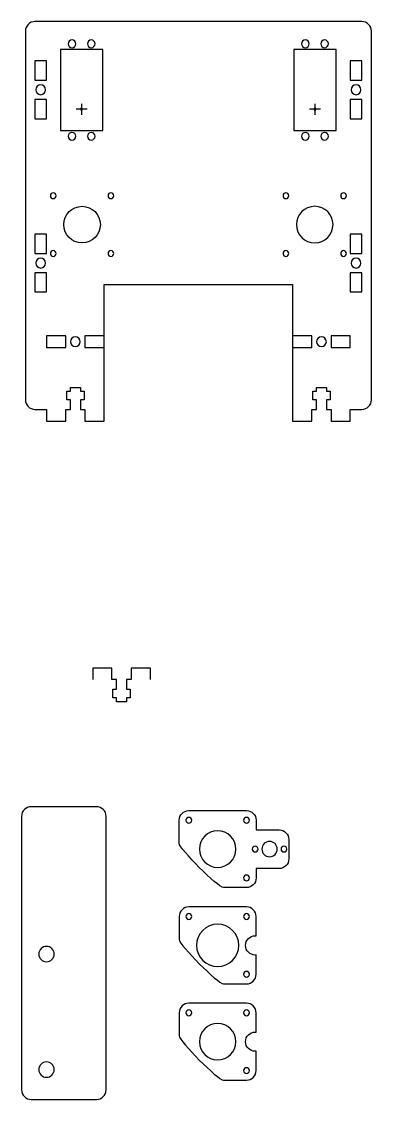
# Model space of a CAD drawing. Extents: x -1020 to 856, y -646 to 1108.
# Drawn here: x 33 to 215, y -224 to 335 of the extents above; entities that cross this region are included whole.
import ezdxf

# ---------------------------------------------------------------- set-up
doc = ezdxf.new("R2010")
doc.units = 0
doc.header["$MEASUREMENT"] = 0
doc.layers.add('LAYER_1', color=7, linetype='CONTINUOUS')

msp = doc.modelspace()

# ---------------------------------------------------------------- linework, layer by layer
at = {"layer": 'LAYER_1', "color": 250}
for points, knots in [([(76, 133.75), (76, 133.75), (76, 127.75), (76, 127.75), (76, 127.75), (76, 127.75), (66, 127.75), (66, 127.75), (66, 127.75), (66, 127.75), (66, 133.75), (66, 133.75), (66, 133.75), (66, 133.75), (63.6, 133.75), (63.6, 133.75), (63.6, 133.75), (63.6, 133.75), (63.6, 138.75), (63.6, 138.75), (63.6, 138.75), (63.6, 138.75), (65.5, 138.75), (65.5, 138.75), (65.5, 138.75), (65.5, 138.75), (65.5, 143.25), (65.5, 143.25), (65.5, 143.25), (65.5, 143.25), (63.6, 143.25), (63.6, 143.25), (63.6, 143.25), (63.6, 143.25), (63.6, 145.25), (63.6, 145.25), (63.6, 145.25), (63.6, 145.25), (58.4, 145.25), (58.4, 145.25), (58.4, 145.25), (58.4, 145.25), (58.4, 143.25), (58.4, 143.25), (58.4, 143.25), (58.4, 143.25), (56.5, 143.25), (56.5, 143.25), (56.5, 143.25), (56.5, 143.25), (56.5, 138.75), (56.5, 138.75), (56.5, 138.75), (56.5, 138.75), (58.4, 138.75), (58.4, 138.75), (58.4, 138.75), (58.4, 138.75), (58.4, 133.75), (58.4, 133.75), (58.4, 133.75), (58.4, 133.75), (56, 133.75), (56, 133.75), (56, 133.75), (56, 133.75), (56, 127.75), (56, 127.75), (56, 127.75), (56, 127.75), (46, 127.75), (46, 127.75), (46, 127.75), (46, 127.75), (46, 133.75), (46, 133.75), (46, 133.75), (46, 133.75), (40, 133.875), (40, 133.875), (40, 133.875), (37.2391, 133.875), (35, 136.1141), (35, 138.875), (35, 138.875), (35, 138.875), (35, 330.25), (35, 330.25), (35, 330.25), (35, 333.0109), (37.2391, 335.25), (40, 335.25), (40, 335.25), (40, 335.25), (210, 335.25), (210, 335.25), (210, 335.25), (212.7609, 335.25), (215, 333.0109), (215, 330.25), (215, 330.25), (215, 330.25), (215, 138.875), (215, 138.875), (215, 138.875), (215, 136.1141), (212.7609, 133.875), (210, 133.875), (210, 133.875), (210, 133.875), (204, 133.75), (204, 133.75), (204, 133.75), (204, 133.75), (204, 127.75), (204, 127.75), (204, 127.75), (204, 127.75), (194, 127.75), (194, 127.75), (194, 127.75), (194, 127.75), (194, 133.75), (194, 133.75), (194, 133.75), (194, 133.75), (191.6, 133.75), (191.6, 133.75), (191.6, 133.75), (191.6, 133.75), (191.6, 138.75), (191.6, 138.75), (191.6, 138.75), (191.6, 138.75), (193.5, 138.75), (193.5, 138.75), (193.5, 138.75), (193.5, 138.75), (193.5, 143.25), (193.5, 143.25), (193.5, 143.25), (193.5, 143.25), (191.6, 143.25), (191.6, 143.25), (191.6, 143.25), (191.6, 143.25), (191.6, 145.25), (191.6, 145.25), (191.6, 145.25), (191.6, 145.25), (186.4, 145.25), (186.4, 145.25), (186.4, 145.25), (186.4, 145.25), (186.4, 143.25), (186.4, 143.25), (186.4, 143.25), (186.4, 143.25), (184.5, 143.25), (184.5, 143.25), (184.5, 143.25), (184.5, 143.25), (184.5, 138.75), (184.5, 138.75), (184.5, 138.75), (184.5, 138.75), (186.4, 138.75), (186.4, 138.75), (186.4, 138.75), (186.4, 138.75), (186.4, 133.75), (186.4, 133.75), (186.4, 133.75), (186.4, 133.75), (184, 133.75), (184, 133.75), (184, 133.75), (184, 133.75), (184, 127.75), (184, 127.75), (184, 127.75), (184, 127.75), (174, 127.75), (174, 127.75), (174, 127.75), (174, 127.75), (174, 133.75), (174, 133.75), (174, 133.75), (174, 133.75), (174, 133.75), (174, 133.75), (174, 133.75), (174, 133.75), (174, 198.75), (174, 198.75), (174, 198.75), (174, 198.75), (76, 198.75), (76, 198.75), (76, 198.75), (76, 198.75), (76, 133.75), (76, 133.75), (76, 133.75), (76, 133.75), (76, 133.75), (76, 133.75)], [0, 0, 0, 0, 0.01923077, 0.01923077, 0.01923077, 0.01923077, 0.03846154, 0.03846154, 0.03846154, 0.03846154, 0.05769231, 0.05769231, 0.05769231, 0.05769231, 0.07692308, 0.07692308, 0.07692308, 0.07692308, 0.09615385, 0.09615385, 0.09615385, 0.09615385, 0.11538462, 0.11538462, 0.11538462, 0.11538462, 0.13461538, 0.13461538, 0.13461538, 0.13461538, 0.15384615, 0.15384615, 0.15384615, 0.15384615, 0.17307692, 0.17307692, 0.17307692, 0.17307692, 0.19230769, 0.19230769, 0.19230769, 0.19230769, 0.21153846, 0.21153846, 0.21153846, 0.21153846, 0.23076923, 0.23076923, 0.23076923, 0.23076923, 0.25, 0.25, 0.25, 0.25, 0.26923077, 0.26923077, 0.26923077, 0.26923077, 0.28846154, 0.28846154, 0.28846154, 0.28846154, 0.30769231, 0.30769231, 0.30769231, 0.30769231, 0.32692308, 0.32692308, 0.32692308, 0.32692308, 0.34615385, 0.34615385, 0.34615385, 0.34615385, 0.36538462, 0.36538462, 0.36538462, 0.36538462, 0.38461538, 0.38461538, 0.38461538, 0.38461538, 0.40384615, 0.40384615, 0.40384615, 0.40384615, 0.42307692, 0.42307692, 0.42307692, 0.42307692, 0.44230769, 0.44230769, 0.44230769, 0.44230769, 0.46153846, 0.46153846, 0.46153846, 0.46153846, 0.48076923, 0.48076923, 0.48076923, 0.48076923, 0.5, 0.5, 0.5, 0.5, 0.51923077, 0.51923077, 0.51923077, 0.51923077, 0.53846154, 0.53846154, 0.53846154, 0.53846154, 0.55769231, 0.55769231, 0.55769231, 0.55769231, 0.57692308, 0.57692308, 0.57692308, 0.57692308, 0.59615385, 0.59615385, 0.59615385, 0.59615385, 0.61538462, 0.61538462, 0.61538462, 0.61538462, 0.63461538, 0.63461538, 0.63461538, 0.63461538, 0.65384615, 0.65384615, 0.65384615, 0.65384615, 0.67307692, 0.67307692, 0.67307692, 0.67307692, 0.69230769, 0.69230769, 0.69230769, 0.69230769, 0.71153846, 0.71153846, 0.71153846, 0.71153846, 0.73076923, 0.73076923, 0.73076923, 0.73076923, 0.75, 0.75, 0.75, 0.75, 0.76923077, 0.76923077, 0.76923077, 0.76923077, 0.78846154, 0.78846154, 0.78846154, 0.78846154, 0.80769231, 0.80769231, 0.80769231, 0.80769231, 0.82692308, 0.82692308, 0.82692308, 0.82692308, 0.84615385, 0.84615385, 0.84615385, 0.84615385, 0.86538462, 0.86538462, 0.86538462, 0.86538462, 0.88461538, 0.88461538, 0.88461538, 0.88461538, 0.90384615, 0.90384615, 0.90384615, 0.90384615, 0.92307692, 0.92307692, 0.92307692, 0.92307692, 0.94230769, 0.94230769, 0.94230769, 0.94230769, 0.96153846, 0.96153846, 0.96153846, 0.96153846, 0.98076923, 0.98076923, 0.98076923, 0.98076923, 1, 1, 1, 1]), ([(75.25, 320.6882), (75.25, 320.6882), (75.25, 278.6882), (75.25, 278.6882), (75.25, 278.6882), (75.25, 278.6882), (53.25, 278.6882), (53.25, 278.6882), (53.25, 278.6882), (53.25, 278.6882), (53.25, 320.6882), (53.25, 320.6882), (53.25, 320.6882), (53.25, 320.6882), (75.25, 320.6882), (75.25, 320.6882)], [0, 0, 0, 0, 0.25, 0.25, 0.25, 0.25, 0.5, 0.5, 0.5, 0.5, 0.75, 0.75, 0.75, 0.75, 1, 1, 1, 1]), ([(196.625, 320.6882), (196.625, 320.6882), (196.625, 278.6882), (196.625, 278.6882), (196.625, 278.6882), (196.625, 278.6882), (174.625, 278.6882), (174.625, 278.6882), (174.625, 278.6882), (174.625, 278.6882), (174.625, 320.6882), (174.625, 320.6882), (174.625, 320.6882), (174.625, 320.6882), (196.625, 320.6882), (196.625, 320.6882)], [0, 0, 0, 0, 0.25, 0.25, 0.25, 0.25, 0.5, 0.5, 0.5, 0.5, 0.75, 0.75, 0.75, 0.75, 1, 1, 1, 1]), ([(46, 314.8125), (46, 314.8125), (46, 304.8125), (46, 304.8125), (46, 304.8125), (46, 304.8125), (40, 304.8125), (40, 304.8125), (40, 304.8125), (40, 304.8125), (40, 314.8125), (40, 314.8125), (40, 314.8125), (40, 314.8125), (46, 314.8125), (46, 314.8125)], [0, 0, 0, 0, 0.25, 0.25, 0.25, 0.25, 0.5, 0.5, 0.5, 0.5, 0.75, 0.75, 0.75, 0.75, 1, 1, 1, 1]), ([(210, 314.8125), (210, 314.8125), (210, 304.8125), (210, 304.8125), (210, 304.8125), (210, 304.8125), (204, 304.8125), (204, 304.8125), (204, 304.8125), (204, 304.8125), (204, 314.8125), (204, 314.8125), (204, 314.8125), (204, 314.8125), (210, 314.8125), (210, 314.8125)], [0, 0, 0, 0, 0.25, 0.25, 0.25, 0.25, 0.5, 0.5, 0.5, 0.5, 0.75, 0.75, 0.75, 0.75, 1, 1, 1, 1]), ([(45.55, 299.8125), (45.55, 298.4044), (44.4081, 297.2625), (43, 297.2625), (43, 297.2625), (41.5919, 297.2625), (40.45, 298.4044), (40.45, 299.8125), (40.45, 299.8125), (40.45, 301.2206), (41.5919, 302.3625), (43, 302.3625), (43, 302.3625), (44.4081, 302.3625), (45.55, 301.2206), (45.55, 299.8125)], [0, 0, 0, 0, 0.25, 0.25, 0.25, 0.25, 0.5, 0.5, 0.5, 0.5, 0.75, 0.75, 0.75, 0.75, 1, 1, 1, 1]), ([(209.55, 299.8125), (209.55, 298.4044), (208.4081, 297.2625), (207, 297.2625), (207, 297.2625), (205.5919, 297.2625), (204.45, 298.4044), (204.45, 299.8125), (204.45, 299.8125), (204.45, 301.2206), (205.5919, 302.3625), (207, 302.3625), (207, 302.3625), (208.4081, 302.3625), (209.55, 301.2206), (209.55, 299.8125)], [0, 0, 0, 0, 0.25, 0.25, 0.25, 0.25, 0.5, 0.5, 0.5, 0.5, 0.75, 0.75, 0.75, 0.75, 1, 1, 1, 1]), ([(46, 294.8125), (46, 294.8125), (46, 284.8125), (46, 284.8125), (46, 284.8125), (46, 284.8125), (40, 284.8125), (40, 284.8125), (40, 284.8125), (40, 284.8125), (40, 294.8125), (40, 294.8125), (40, 294.8125), (40, 294.8125), (46, 294.8125), (46, 294.8125)], [0, 0, 0, 0, 0.25, 0.25, 0.25, 0.25, 0.5, 0.5, 0.5, 0.5, 0.75, 0.75, 0.75, 0.75, 1, 1, 1, 1]), ([(210, 294.8125), (210, 294.8125), (210, 284.8125), (210, 284.8125), (210, 284.8125), (210, 284.8125), (204, 284.8125), (204, 284.8125), (204, 284.8125), (204, 284.8125), (204, 294.8125), (204, 294.8125), (204, 294.8125), (204, 294.8125), (210, 294.8125), (210, 294.8125)], [0, 0, 0, 0, 0.25, 0.25, 0.25, 0.25, 0.5, 0.5, 0.5, 0.5, 0.75, 0.75, 0.75, 0.75, 1, 1, 1, 1]), ([(64.7499, 289.6881), (64.7499, 289.412), (64.526, 289.1881), (64.2498, 289.1881), (64.2498, 289.1881), (63.9738, 289.1881), (63.7499, 289.412), (63.7499, 289.6881), (63.7499, 289.6881), (63.7499, 289.9642), (63.9738, 290.1881), (64.2498, 290.1881), (64.2498, 290.1881), (64.526, 290.1881), (64.7499, 289.9642), (64.7499, 289.6881)], [0, 0, 0, 0, 0.25, 0.25, 0.25, 0.25, 0.5, 0.5, 0.5, 0.5, 0.75, 0.75, 0.75, 0.75, 1, 1, 1, 1]), ([(186.1249, 289.6881), (186.1249, 289.412), (185.901, 289.1881), (185.6248, 289.1881), (185.6248, 289.1881), (185.3488, 289.1881), (185.1249, 289.412), (185.1249, 289.6881), (185.1249, 289.6881), (185.1249, 289.9642), (185.3488, 290.1881), (185.6248, 290.1881), (185.6248, 290.1881), (185.901, 290.1881), (186.1249, 289.9642), (186.1249, 289.6881)], [0, 0, 0, 0, 0.25, 0.25, 0.25, 0.25, 0.5, 0.5, 0.5, 0.5, 0.75, 0.75, 0.75, 0.75, 1, 1, 1, 1]), ([(46, 224.8125), (46, 224.8125), (46, 214.8125), (46, 214.8125), (46, 214.8125), (46, 214.8125), (40, 214.8125), (40, 214.8125), (40, 214.8125), (40, 214.8125), (40, 224.8125), (40, 224.8125), (40, 224.8125), (40, 224.8125), (46, 224.8125), (46, 224.8125)], [0, 0, 0, 0, 0.25, 0.25, 0.25, 0.25, 0.5, 0.5, 0.5, 0.5, 0.75, 0.75, 0.75, 0.75, 1, 1, 1, 1]), ([(210, 224.8125), (210, 224.8125), (210, 214.8125), (210, 214.8125), (210, 214.8125), (210, 214.8125), (204, 214.8125), (204, 214.8125), (204, 214.8125), (204, 214.8125), (204, 224.8125), (204, 224.8125), (204, 224.8125), (204, 224.8125), (210, 224.8125), (210, 224.8125)], [0, 0, 0, 0, 0.25, 0.25, 0.25, 0.25, 0.5, 0.5, 0.5, 0.5, 0.75, 0.75, 0.75, 0.75, 1, 1, 1, 1]), ([(45.55, 209.8125), (45.55, 208.4044), (44.4081, 207.2625), (43, 207.2625), (43, 207.2625), (41.5919, 207.2625), (40.45, 208.4044), (40.45, 209.8125), (40.45, 209.8125), (40.45, 211.2206), (41.5919, 212.3625), (43, 212.3625), (43, 212.3625), (44.4081, 212.3625), (45.55, 211.2206), (45.55, 209.8125)], [0, 0, 0, 0, 0.25, 0.25, 0.25, 0.25, 0.5, 0.5, 0.5, 0.5, 0.75, 0.75, 0.75, 0.75, 1, 1, 1, 1]), ([(209.55, 209.8125), (209.55, 208.4044), (208.4081, 207.2625), (207, 207.2625), (207, 207.2625), (205.5919, 207.2625), (204.45, 208.4044), (204.45, 209.8125), (204.45, 209.8125), (204.45, 211.2206), (205.5919, 212.3625), (207, 212.3625), (207, 212.3625), (208.4081, 212.3625), (209.55, 211.2206), (209.55, 209.8125)], [0, 0, 0, 0, 0.25, 0.25, 0.25, 0.25, 0.5, 0.5, 0.5, 0.5, 0.75, 0.75, 0.75, 0.75, 1, 1, 1, 1]), ([(46, 204.8125), (46, 204.8125), (46, 194.8125), (46, 194.8125), (46, 194.8125), (46, 194.8125), (40, 194.8125), (40, 194.8125), (40, 194.8125), (40, 194.8125), (40, 204.8125), (40, 204.8125), (40, 204.8125), (40, 204.8125), (46, 204.8125), (46, 204.8125)], [0, 0, 0, 0, 0.25, 0.25, 0.25, 0.25, 0.5, 0.5, 0.5, 0.5, 0.75, 0.75, 0.75, 0.75, 1, 1, 1, 1]), ([(210, 204.8125), (210, 204.8125), (210, 194.8125), (210, 194.8125), (210, 194.8125), (210, 194.8125), (204, 194.8125), (204, 194.8125), (204, 194.8125), (204, 194.8125), (204, 204.8125), (204, 204.8125), (204, 204.8125), (204, 204.8125), (210, 204.8125), (210, 204.8125)], [0, 0, 0, 0, 0.25, 0.25, 0.25, 0.25, 0.5, 0.5, 0.5, 0.5, 0.75, 0.75, 0.75, 0.75, 1, 1, 1, 1]), ([(46, 172), (46, 172), (56, 172), (56, 172), (56, 172), (56, 172), (56, 166), (56, 166), (56, 166), (56, 166), (46, 166), (46, 166), (46, 166), (46, 166), (46, 172), (46, 172)], [0, 0, 0, 0, 0.25, 0.25, 0.25, 0.25, 0.5, 0.5, 0.5, 0.5, 0.75, 0.75, 0.75, 0.75, 1, 1, 1, 1]), ([(61, 171.55), (62.4081, 171.55), (63.55, 170.4081), (63.55, 169), (63.55, 169), (63.55, 167.5919), (62.4081, 166.45), (61, 166.45), (61, 166.45), (59.5919, 166.45), (58.45, 167.5919), (58.45, 169), (58.45, 169), (58.45, 170.4081), (59.5919, 171.55), (61, 171.55)], [0, 0, 0, 0, 0.25, 0.25, 0.25, 0.25, 0.5, 0.5, 0.5, 0.5, 0.75, 0.75, 0.75, 0.75, 1, 1, 1, 1]), ([(66, 172), (66, 172), (76, 172), (76, 172), (76, 172), (76, 172), (76, 166), (76, 166), (76, 166), (76, 166), (66, 166), (66, 166), (66, 166), (66, 166), (66, 172), (66, 172)], [0, 0, 0, 0, 0.25, 0.25, 0.25, 0.25, 0.5, 0.5, 0.5, 0.5, 0.75, 0.75, 0.75, 0.75, 1, 1, 1, 1]), ([(174, 172), (174, 172), (184, 172), (184, 172), (184, 172), (184, 172), (184, 166), (184, 166), (184, 166), (184, 166), (174, 166), (174, 166), (174, 166), (174, 166), (174, 172), (174, 172)], [0, 0, 0, 0, 0.25, 0.25, 0.25, 0.25, 0.5, 0.5, 0.5, 0.5, 0.75, 0.75, 0.75, 0.75, 1, 1, 1, 1]), ([(189, 171.55), (190.4081, 171.55), (191.55, 170.4081), (191.55, 169), (191.55, 169), (191.55, 167.5919), (190.4081, 166.45), (189, 166.45), (189, 166.45), (187.5919, 166.45), (186.45, 167.5919), (186.45, 169), (186.45, 169), (186.45, 170.4081), (187.5919, 171.55), (189, 171.55)], [0, 0, 0, 0, 0.25, 0.25, 0.25, 0.25, 0.5, 0.5, 0.5, 0.5, 0.75, 0.75, 0.75, 0.75, 1, 1, 1, 1]), ([(194, 172), (194, 172), (204, 172), (204, 172), (204, 172), (204, 172), (204, 166), (204, 166), (204, 166), (204, 166), (194, 166), (194, 166), (194, 166), (194, 166), (194, 172), (194, 172)], [0, 0, 0, 0, 0.25, 0.25, 0.25, 0.25, 0.5, 0.5, 0.5, 0.5, 0.75, 0.75, 0.75, 0.75, 1, 1, 1, 1]), ([(100, -6.5), (100, -6.5), (100, -0.5), (100, -0.5), (100, -0.5), (100, -0.5), (90, -0.5), (90, -0.5), (90, -0.5), (90, -0.5), (90, -6.5), (90, -6.5), (90, -6.5), (90, -6.5), (87.6, -6.5), (87.6, -6.5), (87.6, -6.5), (87.6, -6.5), (87.6, -11.5), (87.6, -11.5), (87.6, -11.5), (87.6, -11.5), (89.5, -11.5), (89.5, -11.5), (89.5, -11.5), (89.5, -11.5), (89.5, -16), (89.5, -16), (89.5, -16), (89.5, -16), (87.6, -16), (87.6, -16), (87.6, -16), (87.6, -16), (87.6, -18), (87.6, -18), (87.6, -18), (87.6, -18), (82.4, -18), (82.4, -18), (82.4, -18), (82.4, -18), (82.4, -16), (82.4, -16), (82.4, -16), (82.4, -16), (80.5, -16), (80.5, -16), (80.5, -16), (80.5, -16), (80.5, -11.5), (80.5, -11.5), (80.5, -11.5), (80.5, -11.5), (82.4, -11.5), (82.4, -11.5), (82.4, -11.5), (82.4, -11.5), (82.4, -6.5), (82.4, -6.5), (82.4, -6.5), (82.4, -6.5), (80, -6.5), (80, -6.5), (80, -6.5), (80, -6.5), (80, -0.5), (80, -0.5), (80, -0.5), (80, -0.5), (70, -0.5), (70, -0.5), (70, -0.5), (70, -0.5), (70, -6.5), (70, -6.5)], [0, 0, 0, 0, 0.05263158, 0.05263158, 0.05263158, 0.05263158, 0.10526316, 0.10526316, 0.10526316, 0.10526316, 0.15789474, 0.15789474, 0.15789474, 0.15789474, 0.21052632, 0.21052632, 0.21052632, 0.21052632, 0.26315789, 0.26315789, 0.26315789, 0.26315789, 0.31578947, 0.31578947, 0.31578947, 0.31578947, 0.36842105, 0.36842105, 0.36842105, 0.36842105, 0.42105263, 0.42105263, 0.42105263, 0.42105263, 0.47368421, 0.47368421, 0.47368421, 0.47368421, 0.52631579, 0.52631579, 0.52631579, 0.52631579, 0.57894737, 0.57894737, 0.57894737, 0.57894737, 0.63157895, 0.63157895, 0.63157895, 0.63157895, 0.68421053, 0.68421053, 0.68421053, 0.68421053, 0.73684211, 0.73684211, 0.73684211, 0.73684211, 0.78947368, 0.78947368, 0.78947368, 0.78947368, 0.84210526, 0.84210526, 0.84210526, 0.84210526, 0.89473684, 0.89473684, 0.89473684, 0.89473684, 0.94736842, 0.94736842, 0.94736842, 0.94736842, 1, 1, 1, 1]), ([(155, -109.5), (155, -109.5), (155, -104.4999), (155, -104.4999), (155, -104.4999), (155, -104.4999), (167, -104.625), (167, -104.625), (167, -104.625), (169.7609, -104.625), (172, -102.3859), (172, -99.625), (172, -99.625), (172, -99.625), (172, -89.5), (172, -89.5), (172, -89.5), (172, -86.7391), (169.7609, -84.5), (167, -84.5), (167, -84.5), (167, -84.5), (155, -84.5), (155, -84.5), (155, -84.5), (155, -84.5), (155, -79.5), (155, -79.5), (155, -79.5), (155, -76.7391), (152.7609, -74.5), (150, -74.5), (150, -74.5), (150, -74.5), (120, -74.5), (120, -74.5), (120, -74.5), (117.2391, -74.5), (115, -76.7391), (115, -79.5), (115, -79.5), (115, -79.5), (115, -91.5), (115, -91.5), (115, -91.5), (115, -94.2609), (135.2391, -114.5), (138, -114.5), (138, -114.5), (138, -114.5), (150, -114.5), (150, -114.5), (150, -114.5), (152.7609, -114.5), (155, -112.2609), (155, -109.5)], [0, 0, 0, 0, 0.07142857, 0.07142857, 0.07142857, 0.07142857, 0.14285714, 0.14285714, 0.14285714, 0.14285714, 0.21428571, 0.21428571, 0.21428571, 0.21428571, 0.28571429, 0.28571429, 0.28571429, 0.28571429, 0.35714286, 0.35714286, 0.35714286, 0.35714286, 0.42857143, 0.42857143, 0.42857143, 0.42857143, 0.5, 0.5, 0.5, 0.5, 0.57142857, 0.57142857, 0.57142857, 0.57142857, 0.64285714, 0.64285714, 0.64285714, 0.64285714, 0.71428571, 0.71428571, 0.71428571, 0.71428571, 0.78571429, 0.78571429, 0.78571429, 0.78571429, 0.85714286, 0.85714286, 0.85714286, 0.85714286, 0.92857143, 0.92857143, 0.92857143, 0.92857143, 1, 1, 1, 1]), ([(118.5, -79.5), (118.5, -78.6717), (119.1717, -78), (120, -78), (120, -78), (120.8283, -78), (121.5, -78.6717), (121.5, -79.5), (121.5, -79.5), (121.5, -80.3283), (120.8283, -81), (120, -81), (120, -81), (119.1717, -81), (118.5, -80.3283), (118.5, -79.5)], [0, 0, 0, 0, 0.25, 0.25, 0.25, 0.25, 0.5, 0.5, 0.5, 0.5, 0.75, 0.75, 0.75, 0.75, 1, 1, 1, 1]), ([(148.5, -79.5), (148.5, -78.6717), (149.1717, -78), (150, -78), (150, -78), (150.8283, -78), (151.5, -78.6717), (151.5, -79.5), (151.5, -79.5), (151.5, -80.3283), (150.8283, -81), (150, -81), (150, -81), (149.1717, -81), (148.5, -80.3283), (148.5, -79.5)], [0, 0, 0, 0, 0.25, 0.25, 0.25, 0.25, 0.5, 0.5, 0.5, 0.5, 0.75, 0.75, 0.75, 0.75, 1, 1, 1, 1]), ([(125.5, -94.5), (125.5, -89.2542), (129.7542, -85), (135, -85), (135, -85), (140.2458, -85), (144.5, -89.2542), (144.5, -94.5), (144.5, -94.5), (144.5, -99.7458), (140.2458, -104), (135, -104), (135, -104), (129.7542, -104), (125.5, -99.7458), (125.5, -94.5)], [0, 0, 0, 0, 0.25, 0.25, 0.25, 0.25, 0.5, 0.5, 0.5, 0.5, 0.75, 0.75, 0.75, 0.75, 1, 1, 1, 1]), ([(153, -94.5), (153, -93.6717), (153.6717, -93), (154.5, -93), (154.5, -93), (155.3283, -93), (156, -93.6717), (156, -94.5), (156, -94.5), (156, -95.3283), (155.3283, -96), (154.5, -96), (154.5, -96), (153.6717, -96), (153, -95.3283), (153, -94.5)], [0, 0, 0, 0, 0.25, 0.25, 0.25, 0.25, 0.5, 0.5, 0.5, 0.5, 0.75, 0.75, 0.75, 0.75, 1, 1, 1, 1]), ([(158, -94.5), (158, -92.2912), (159.7912, -90.5), (162, -90.5), (162, -90.5), (164.2088, -90.5), (166, -92.2912), (166, -94.5), (166, -94.5), (166, -96.7088), (164.2088, -98.5), (162, -98.5), (162, -98.5), (159.7912, -98.5), (158, -96.7088), (158, -94.5)], [0, 0, 0, 0, 0.25, 0.25, 0.25, 0.25, 0.5, 0.5, 0.5, 0.5, 0.75, 0.75, 0.75, 0.75, 1, 1, 1, 1]), ([(168, -94.5), (168, -93.6717), (168.6717, -93), (169.5, -93), (169.5, -93), (170.3283, -93), (171, -93.6717), (171, -94.5), (171, -94.5), (171, -95.3283), (170.3283, -96), (169.5, -96), (169.5, -96), (168.6717, -96), (168, -95.3283), (168, -94.5)], [0, 0, 0, 0, 0.25, 0.25, 0.25, 0.25, 0.5, 0.5, 0.5, 0.5, 0.75, 0.75, 0.75, 0.75, 1, 1, 1, 1]), ([(148.5, -109.5), (148.5, -108.6717), (149.1717, -108), (150, -108), (150, -108), (150.8283, -108), (151.5, -108.6717), (151.5, -109.5), (151.5, -109.5), (151.5, -110.3283), (150.8283, -111), (150, -111), (150, -111), (149.1717, -111), (148.5, -110.3283), (148.5, -109.5)], [0, 0, 0, 0, 0.25, 0.25, 0.25, 0.25, 0.5, 0.5, 0.5, 0.5, 0.75, 0.75, 0.75, 0.75, 1, 1, 1, 1]), ([(115, -129.5), (115, -126.7391), (117.2391, -124.5), (120, -124.5), (120, -124.5), (120, -124.5), (150, -124.5), (150, -124.5), (150, -124.5), (152.7609, -124.5), (155, -126.7391), (155, -129.5), (155, -129.5), (155, -129.5), (155, -139.5248), (155, -139.5248), (155, -139.5248), (154.8355, -139.5085), (154.6688, -139.5), (154.5, -139.5), (154.5, -139.5), (151.7391, -139.5), (149.5, -141.7391), (149.5, -144.5), (149.5, -144.5), (149.5, -147.2609), (151.7391, -149.5), (154.5, -149.5), (154.5, -149.5), (154.6688, -149.5), (154.8355, -149.4915), (155, -149.4752), (155, -149.4752), (155, -149.4752), (155, -159.5), (155, -159.5), (155, -159.5), (155, -162.2609), (152.7609, -164.5), (150, -164.5), (150, -164.5), (150, -164.5), (138, -164.5), (138, -164.5), (138, -164.5), (135.2391, -164.5), (115, -144.2609), (115, -141.5), (115, -141.5), (115, -141.5), (115, -129.5), (115, -129.5)], [0, 0, 0, 0, 0.07692308, 0.07692308, 0.07692308, 0.07692308, 0.15384615, 0.15384615, 0.15384615, 0.15384615, 0.23076923, 0.23076923, 0.23076923, 0.23076923, 0.30769231, 0.30769231, 0.30769231, 0.30769231, 0.38461538, 0.38461538, 0.38461538, 0.38461538, 0.46153846, 0.46153846, 0.46153846, 0.46153846, 0.53846154, 0.53846154, 0.53846154, 0.53846154, 0.61538462, 0.61538462, 0.61538462, 0.61538462, 0.69230769, 0.69230769, 0.69230769, 0.69230769, 0.76923077, 0.76923077, 0.76923077, 0.76923077, 0.84615385, 0.84615385, 0.84615385, 0.84615385, 0.92307692, 0.92307692, 0.92307692, 0.92307692, 1, 1, 1, 1]), ([(120, -128), (120.8283, -128), (121.5, -128.6717), (121.5, -129.5), (121.5, -129.5), (121.5, -130.3283), (120.8283, -131), (120, -131), (120, -131), (119.1717, -131), (118.5, -130.3283), (118.5, -129.5), (118.5, -129.5), (118.5, -128.6717), (119.1717, -128), (120, -128)], [0, 0, 0, 0, 0.25, 0.25, 0.25, 0.25, 0.5, 0.5, 0.5, 0.5, 0.75, 0.75, 0.75, 0.75, 1, 1, 1, 1]), ([(150, -128), (150.8283, -128), (151.5, -128.6717), (151.5, -129.5), (151.5, -129.5), (151.5, -130.3283), (150.8283, -131), (150, -131), (150, -131), (149.1717, -131), (148.5, -130.3283), (148.5, -129.5), (148.5, -129.5), (148.5, -128.6717), (149.1717, -128), (150, -128)], [0, 0, 0, 0, 0.25, 0.25, 0.25, 0.25, 0.5, 0.5, 0.5, 0.5, 0.75, 0.75, 0.75, 0.75, 1, 1, 1, 1]), ([(135, -133.5), (141.0741, -133.5), (146, -138.4259), (146, -144.5), (146, -144.5), (146, -150.5741), (141.0741, -155.5), (135, -155.5), (135, -155.5), (128.9259, -155.5), (124, -150.5741), (124, -144.5), (124, -144.5), (124, -138.4259), (128.9259, -133.5), (135, -133.5)], [0, 0, 0, 0, 0.25, 0.25, 0.25, 0.25, 0.5, 0.5, 0.5, 0.5, 0.75, 0.75, 0.75, 0.75, 1, 1, 1, 1]), ([(150, -158), (150.8283, -158), (151.5, -158.6717), (151.5, -159.5), (151.5, -159.5), (151.5, -160.3283), (150.8283, -161), (150, -161), (150, -161), (149.1717, -161), (148.5, -160.3283), (148.5, -159.5), (148.5, -159.5), (148.5, -158.6717), (149.1717, -158), (150, -158)], [0, 0, 0, 0, 0.25, 0.25, 0.25, 0.25, 0.5, 0.5, 0.5, 0.5, 0.75, 0.75, 0.75, 0.75, 1, 1, 1, 1]), ([(115, -179.5), (115, -176.7391), (117.2391, -174.5), (120, -174.5), (120, -174.5), (120, -174.5), (150, -174.5), (150, -174.5), (150, -174.5), (152.7609, -174.5), (155, -176.7391), (155, -179.5), (155, -179.5), (155, -179.5), (155, -189.5248), (155, -189.5248), (155, -189.5248), (154.8355, -189.5085), (154.6688, -189.5), (154.5, -189.5), (154.5, -189.5), (151.7391, -189.5), (149.5, -191.7391), (149.5, -194.5), (149.5, -194.5), (149.5, -197.2609), (151.7391, -199.5), (154.5, -199.5), (154.5, -199.5), (154.6688, -199.5), (154.8355, -199.4915), (155, -199.4752), (155, -199.4752), (155, -199.4752), (155, -209.5), (155, -209.5), (155, -209.5), (155, -212.2609), (152.7609, -214.5), (150, -214.5), (150, -214.5), (150, -214.5), (138, -214.5), (138, -214.5), (138, -214.5), (135.2391, -214.5), (115, -194.2609), (115, -191.5), (115, -191.5), (115, -191.5), (115, -179.5), (115, -179.5)], [0, 0, 0, 0, 0.07692308, 0.07692308, 0.07692308, 0.07692308, 0.15384615, 0.15384615, 0.15384615, 0.15384615, 0.23076923, 0.23076923, 0.23076923, 0.23076923, 0.30769231, 0.30769231, 0.30769231, 0.30769231, 0.38461538, 0.38461538, 0.38461538, 0.38461538, 0.46153846, 0.46153846, 0.46153846, 0.46153846, 0.53846154, 0.53846154, 0.53846154, 0.53846154, 0.61538462, 0.61538462, 0.61538462, 0.61538462, 0.69230769, 0.69230769, 0.69230769, 0.69230769, 0.76923077, 0.76923077, 0.76923077, 0.76923077, 0.84615385, 0.84615385, 0.84615385, 0.84615385, 0.92307692, 0.92307692, 0.92307692, 0.92307692, 1, 1, 1, 1]), ([(120, -178), (120.8283, -178), (121.5, -178.6717), (121.5, -179.5), (121.5, -179.5), (121.5, -180.3283), (120.8283, -181), (120, -181), (120, -181), (119.1717, -181), (118.5, -180.3283), (118.5, -179.5), (118.5, -179.5), (118.5, -178.6717), (119.1717, -178), (120, -178)], [0, 0, 0, 0, 0.25, 0.25, 0.25, 0.25, 0.5, 0.5, 0.5, 0.5, 0.75, 0.75, 0.75, 0.75, 1, 1, 1, 1]), ([(150, -178), (150.8283, -178), (151.5, -178.6717), (151.5, -179.5), (151.5, -179.5), (151.5, -180.3283), (150.8283, -181), (150, -181), (150, -181), (149.1717, -181), (148.5, -180.3283), (148.5, -179.5), (148.5, -179.5), (148.5, -178.6717), (149.1717, -178), (150, -178)], [0, 0, 0, 0, 0.25, 0.25, 0.25, 0.25, 0.5, 0.5, 0.5, 0.5, 0.75, 0.75, 0.75, 0.75, 1, 1, 1, 1]), ([(135, -185), (140.2458, -185), (144.5, -189.2542), (144.5, -194.5), (144.5, -194.5), (144.5, -199.7458), (140.2458, -204), (135, -204), (135, -204), (129.7542, -204), (125.5, -199.7458), (125.5, -194.5), (125.5, -194.5), (125.5, -189.2542), (129.7542, -185), (135, -185)], [0, 0, 0, 0, 0.25, 0.25, 0.25, 0.25, 0.5, 0.5, 0.5, 0.5, 0.75, 0.75, 0.75, 0.75, 1, 1, 1, 1]), ([(150, -208), (150.8283, -208), (151.5, -208.6717), (151.5, -209.5), (151.5, -209.5), (151.5, -210.3283), (150.8283, -211), (150, -211), (150, -211), (149.1717, -211), (148.5, -210.3283), (148.5, -209.5), (148.5, -209.5), (148.5, -208.6717), (149.1717, -208), (150, -208)], [0, 0, 0, 0, 0.25, 0.25, 0.25, 0.25, 0.5, 0.5, 0.5, 0.5, 0.75, 0.75, 0.75, 0.75, 1, 1, 1, 1])]:
    msp.add_open_spline(points, degree=3, knots=knots, dxfattribs=at)
at = {"layer": 'LAYER_1', "color": 7}
for points, knots in [([(61.2505, 323.6881), (61.2505, 322.5865), (60.352, 321.6881), (59.2505, 321.6881), (59.2505, 321.6881), (58.149, 321.6881), (57.2505, 322.5865), (57.2505, 323.6881), (57.2505, 323.6881), (57.2505, 324.7897), (58.149, 325.6881), (59.2505, 325.6881), (59.2505, 325.6881), (60.352, 325.6881), (61.2505, 324.7897), (61.2505, 323.6881)], [0, 0, 0, 0, 0.25, 0.25, 0.25, 0.25, 0.5, 0.5, 0.5, 0.5, 0.75, 0.75, 0.75, 0.75, 1, 1, 1, 1]), ([(71.2505, 323.6881), (71.2505, 322.5865), (70.352, 321.6881), (69.2504, 321.6881), (69.2504, 321.6881), (68.149, 321.6881), (67.2505, 322.5865), (67.2505, 323.6881), (67.2505, 323.6881), (67.2505, 324.7897), (68.149, 325.6881), (69.2504, 325.6881), (69.2504, 325.6881), (70.352, 325.6881), (71.2505, 324.7897), (71.2505, 323.6881)], [0, 0, 0, 0, 0.25, 0.25, 0.25, 0.25, 0.5, 0.5, 0.5, 0.5, 0.75, 0.75, 0.75, 0.75, 1, 1, 1, 1]), ([(182.6255, 323.6881), (182.6255, 322.5865), (181.727, 321.6881), (180.6255, 321.6881), (180.6255, 321.6881), (179.524, 321.6881), (178.6255, 322.5865), (178.6255, 323.6881), (178.6255, 323.6881), (178.6255, 324.7897), (179.524, 325.6881), (180.6255, 325.6881), (180.6255, 325.6881), (181.727, 325.6881), (182.6255, 324.7897), (182.6255, 323.6881)], [0, 0, 0, 0, 0.25, 0.25, 0.25, 0.25, 0.5, 0.5, 0.5, 0.5, 0.75, 0.75, 0.75, 0.75, 1, 1, 1, 1]), ([(192.6255, 323.6881), (192.6255, 322.5865), (191.727, 321.6881), (190.6254, 321.6881), (190.6254, 321.6881), (189.524, 321.6881), (188.6255, 322.5865), (188.6255, 323.6881), (188.6255, 323.6881), (188.6255, 324.7897), (189.524, 325.6881), (190.6254, 325.6881), (190.6254, 325.6881), (191.727, 325.6881), (192.6255, 324.7897), (192.6255, 323.6881)], [0, 0, 0, 0, 0.25, 0.25, 0.25, 0.25, 0.5, 0.5, 0.5, 0.5, 0.75, 0.75, 0.75, 0.75, 1, 1, 1, 1]), ([(61.2505, 275.6881), (61.2505, 274.5865), (60.352, 273.6881), (59.2504, 273.6881), (59.2504, 273.6881), (58.149, 273.6881), (57.2505, 274.5865), (57.2505, 275.6881), (57.2505, 275.6881), (57.2505, 276.7897), (58.149, 277.6881), (59.2504, 277.6881), (59.2504, 277.6881), (60.352, 277.6881), (61.2505, 276.7897), (61.2505, 275.6881)], [0, 0, 0, 0, 0.25, 0.25, 0.25, 0.25, 0.5, 0.5, 0.5, 0.5, 0.75, 0.75, 0.75, 0.75, 1, 1, 1, 1]), ([(71.2505, 275.6881), (71.2505, 274.5865), (70.352, 273.6881), (69.2504, 273.6881), (69.2504, 273.6881), (68.149, 273.6881), (67.2505, 274.5865), (67.2505, 275.6881), (67.2505, 275.6881), (67.2505, 276.7897), (68.149, 277.6881), (69.2504, 277.6881), (69.2504, 277.6881), (70.352, 277.6881), (71.2505, 276.7897), (71.2505, 275.6881)], [0, 0, 0, 0, 0.25, 0.25, 0.25, 0.25, 0.5, 0.5, 0.5, 0.5, 0.75, 0.75, 0.75, 0.75, 1, 1, 1, 1]), ([(182.6255, 275.6881), (182.6255, 274.5865), (181.727, 273.6881), (180.6254, 273.6881), (180.6254, 273.6881), (179.524, 273.6881), (178.6255, 274.5865), (178.6255, 275.6881), (178.6255, 275.6881), (178.6255, 276.7897), (179.524, 277.6881), (180.6254, 277.6881), (180.6254, 277.6881), (181.727, 277.6881), (182.6255, 276.7897), (182.6255, 275.6881)], [0, 0, 0, 0, 0.25, 0.25, 0.25, 0.25, 0.5, 0.5, 0.5, 0.5, 0.75, 0.75, 0.75, 0.75, 1, 1, 1, 1]), ([(192.6255, 275.6881), (192.6255, 274.5865), (191.727, 273.6881), (190.6254, 273.6881), (190.6254, 273.6881), (189.524, 273.6881), (188.6255, 274.5865), (188.6255, 275.6881), (188.6255, 275.6881), (188.6255, 276.7897), (189.524, 277.6881), (190.6254, 277.6881), (190.6254, 277.6881), (191.727, 277.6881), (192.6255, 276.7897), (192.6255, 275.6881)], [0, 0, 0, 0, 0.25, 0.25, 0.25, 0.25, 0.5, 0.5, 0.5, 0.5, 0.75, 0.75, 0.75, 0.75, 1, 1, 1, 1]), ([(48, 244.813), (48, 245.6413), (48.6717, 246.313), (49.5, 246.313), (49.5, 246.313), (50.3283, 246.313), (51, 245.6413), (51, 244.813), (51, 244.813), (51, 243.9847), (50.3283, 243.313), (49.5, 243.313), (49.5, 243.313), (48.6717, 243.313), (48, 243.9847), (48, 244.813)], [0, 0, 0, 0, 0.25, 0.25, 0.25, 0.25, 0.5, 0.5, 0.5, 0.5, 0.75, 0.75, 0.75, 0.75, 1, 1, 1, 1]), ([(78, 244.813), (78, 245.6413), (78.6717, 246.313), (79.5, 246.313), (79.5, 246.313), (80.3283, 246.313), (81, 245.6413), (81, 244.813), (81, 244.813), (81, 243.9847), (80.3283, 243.313), (79.5, 243.313), (79.5, 243.313), (78.6717, 243.313), (78, 243.9847), (78, 244.813)], [0, 0, 0, 0, 0.25, 0.25, 0.25, 0.25, 0.5, 0.5, 0.5, 0.5, 0.75, 0.75, 0.75, 0.75, 1, 1, 1, 1]), ([(169, 244.813), (169, 245.6413), (169.6717, 246.313), (170.5, 246.313), (170.5, 246.313), (171.3283, 246.313), (172, 245.6413), (172, 244.813), (172, 244.813), (172, 243.9847), (171.3283, 243.313), (170.5, 243.313), (170.5, 243.313), (169.6717, 243.313), (169, 243.9847), (169, 244.813)], [0, 0, 0, 0, 0.25, 0.25, 0.25, 0.25, 0.5, 0.5, 0.5, 0.5, 0.75, 0.75, 0.75, 0.75, 1, 1, 1, 1]), ([(199, 244.813), (199, 245.6413), (199.6717, 246.313), (200.5, 246.313), (200.5, 246.313), (201.3283, 246.313), (202, 245.6413), (202, 244.813), (202, 244.813), (202, 243.9847), (201.3283, 243.313), (200.5, 243.313), (200.5, 243.313), (199.6717, 243.313), (199, 243.9847), (199, 244.813)], [0, 0, 0, 0, 0.25, 0.25, 0.25, 0.25, 0.5, 0.5, 0.5, 0.5, 0.75, 0.75, 0.75, 0.75, 1, 1, 1, 1]), ([(74, 229.813), (74, 235.0588), (69.7458, 239.313), (64.5, 239.313), (64.5, 239.313), (59.2542, 239.313), (55, 235.0588), (55, 229.813), (55, 229.813), (55, 224.5672), (59.2542, 220.313), (64.5, 220.313), (64.5, 220.313), (69.7458, 220.313), (74, 224.5672), (74, 229.813)], [0, 0, 0, 0, 0.25, 0.25, 0.25, 0.25, 0.5, 0.5, 0.5, 0.5, 0.75, 0.75, 0.75, 0.75, 1, 1, 1, 1]), ([(176, 229.813), (176, 235.0588), (180.2542, 239.313), (185.5, 239.313), (185.5, 239.313), (190.7458, 239.313), (195, 235.0588), (195, 229.813), (195, 229.813), (195, 224.5672), (190.7458, 220.313), (185.5, 220.313), (185.5, 220.313), (180.2542, 220.313), (176, 224.5672), (176, 229.813)], [0, 0, 0, 0, 0.25, 0.25, 0.25, 0.25, 0.5, 0.5, 0.5, 0.5, 0.75, 0.75, 0.75, 0.75, 1, 1, 1, 1]), ([(48, 214.813), (48, 215.6413), (48.6717, 216.313), (49.5, 216.313), (49.5, 216.313), (50.3283, 216.313), (51, 215.6413), (51, 214.813), (51, 214.813), (51, 213.9847), (50.3283, 213.313), (49.5, 213.313), (49.5, 213.313), (48.6717, 213.313), (48, 213.9847), (48, 214.813)], [0, 0, 0, 0, 0.25, 0.25, 0.25, 0.25, 0.5, 0.5, 0.5, 0.5, 0.75, 0.75, 0.75, 0.75, 1, 1, 1, 1]), ([(78, 214.813), (78, 215.6413), (78.6717, 216.313), (79.5, 216.313), (79.5, 216.313), (80.3283, 216.313), (81, 215.6413), (81, 214.813), (81, 214.813), (81, 213.9847), (80.3283, 213.313), (79.5, 213.313), (79.5, 213.313), (78.6717, 213.313), (78, 213.9847), (78, 214.813)], [0, 0, 0, 0, 0.25, 0.25, 0.25, 0.25, 0.5, 0.5, 0.5, 0.5, 0.75, 0.75, 0.75, 0.75, 1, 1, 1, 1]), ([(169, 214.813), (169, 215.6413), (169.6717, 216.313), (170.5, 216.313), (170.5, 216.313), (171.3283, 216.313), (172, 215.6413), (172, 214.813), (172, 214.813), (172, 213.9847), (171.3283, 213.313), (170.5, 213.313), (170.5, 213.313), (169.6717, 213.313), (169, 213.9847), (169, 214.813)], [0, 0, 0, 0, 0.25, 0.25, 0.25, 0.25, 0.5, 0.5, 0.5, 0.5, 0.75, 0.75, 0.75, 0.75, 1, 1, 1, 1]), ([(199, 214.813), (199, 215.6413), (199.6717, 216.313), (200.5, 216.313), (200.5, 216.313), (201.3283, 216.313), (202, 215.6413), (202, 214.813), (202, 214.813), (202, 213.9847), (201.3283, 213.313), (200.5, 213.313), (200.5, 213.313), (199.6717, 213.313), (199, 213.9847), (199, 214.813)], [0, 0, 0, 0, 0.25, 0.25, 0.25, 0.25, 0.5, 0.5, 0.5, 0.5, 0.75, 0.75, 0.75, 0.75, 1, 1, 1, 1]), ([(38, -224.5), (35.2391, -224.5), (33, -222.2609), (33, -219.5), (33, -219.5), (33, -219.5), (33, -77.5), (33, -77.5), (33, -77.5), (33, -74.7391), (35.2391, -72.5), (38, -72.5), (38, -72.5), (38, -72.5), (72, -72.5), (72, -72.5), (72, -72.5), (74.7609, -72.5), (77, -74.7391), (77, -77.5), (77, -77.5), (77, -77.5), (77, -219.5), (77, -219.5), (77, -219.5), (77, -222.2609), (74.7609, -224.5), (72, -224.5), (72, -224.5), (72, -224.5), (38, -224.5), (38, -224.5)], [0, 0, 0, 0, 0.125, 0.125, 0.125, 0.125, 0.25, 0.25, 0.25, 0.25, 0.375, 0.375, 0.375, 0.375, 0.5, 0.5, 0.5, 0.5, 0.625, 0.625, 0.625, 0.625, 0.75, 0.75, 0.75, 0.75, 0.875, 0.875, 0.875, 0.875, 1, 1, 1, 1]), ([(42, -149), (42, -146.7912), (43.7912, -145), (46, -145), (46, -145), (48.2088, -145), (50, -146.7912), (50, -149), (50, -149), (50, -151.2088), (48.2088, -153), (46, -153), (46, -153), (43.7912, -153), (42, -151.2088), (42, -149)], [0, 0, 0, 0, 0.25, 0.25, 0.25, 0.25, 0.5, 0.5, 0.5, 0.5, 0.75, 0.75, 0.75, 0.75, 1, 1, 1, 1]), ([(42, -209), (42, -206.7912), (43.7912, -205), (46, -205), (46, -205), (48.2088, -205), (50, -206.7912), (50, -209), (50, -209), (50, -211.2088), (48.2088, -213), (46, -213), (46, -213), (43.7912, -213), (42, -211.2088), (42, -209)], [0, 0, 0, 0, 0.25, 0.25, 0.25, 0.25, 0.5, 0.5, 0.5, 0.5, 0.75, 0.75, 0.75, 0.75, 1, 1, 1, 1])]:
    msp.add_open_spline(points, degree=3, knots=knots, dxfattribs=at)
at = {"layer": 'LAYER_1', "color": 250}
for points in [[(64.2499, 292.5682), (64.2499, 292.5682), (64.2499, 286.8082), (64.2499, 286.8082)], [(185.6249, 292.5682), (185.6249, 292.5682), (185.6249, 286.8082), (185.6249, 286.8082)], [(67.1305, 289.6882), (67.1305, 289.6882), (61.3695, 289.6882), (61.3695, 289.6882)], [(188.5055, 289.6882), (188.5055, 289.6882), (182.7445, 289.6882), (182.7445, 289.6882)]]:
    msp.add_open_spline(points, degree=3, dxfattribs=at)

doc.saveas('drawing.dxf')
